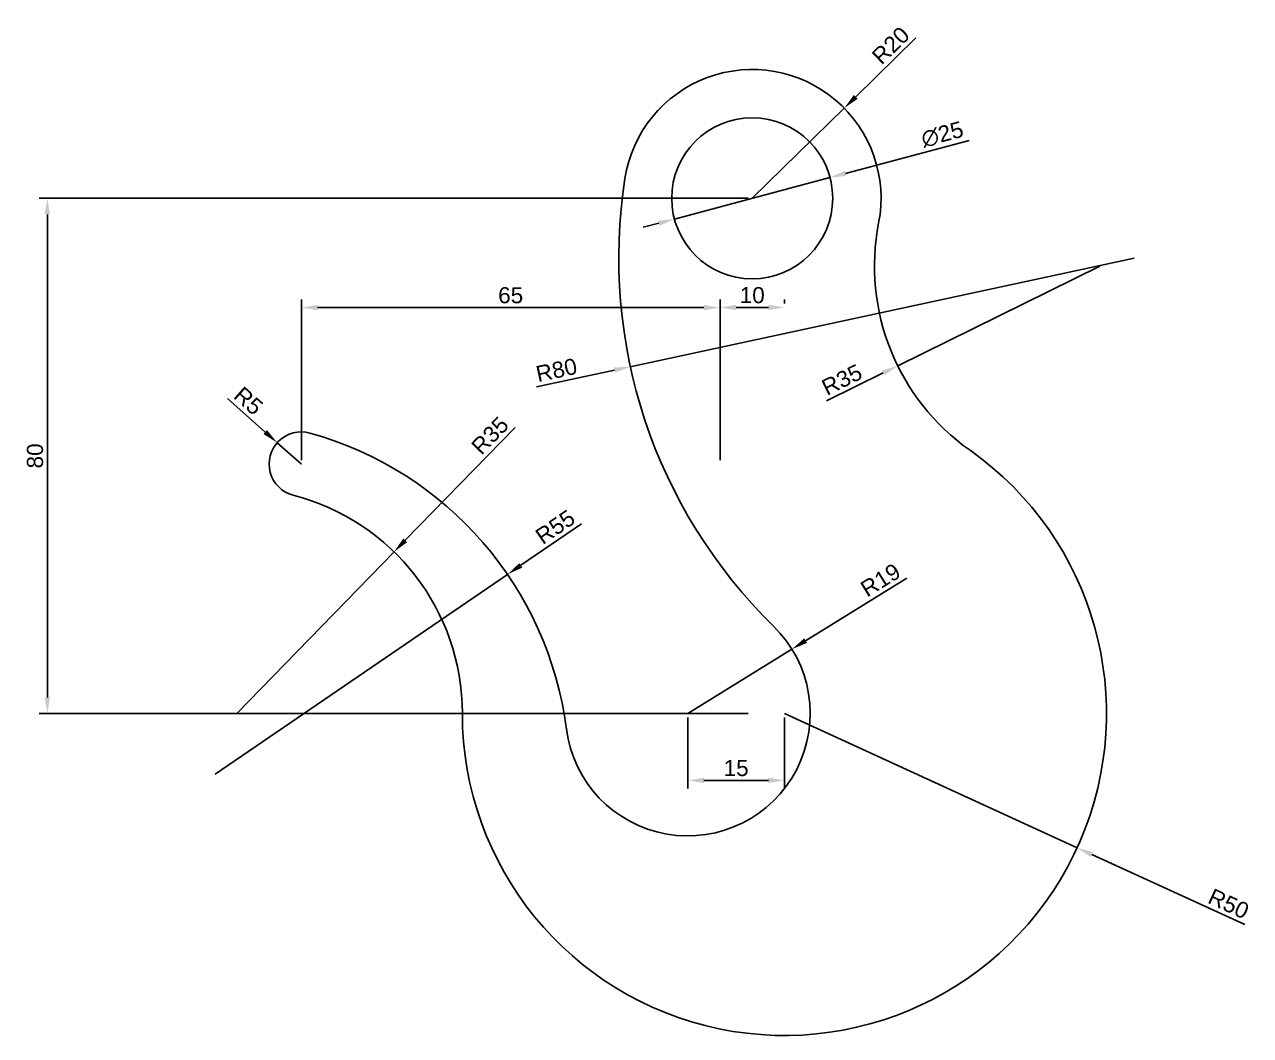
# Model space of a CAD drawing. Header units: millimetres. Extents: x 2423 to 4291, y 714 to 1630.
# Drawn here: x 2465.9 to 2656.2, y 757.4 to 914.4 of the extents above; entities that cross this region are included whole.
import ezdxf

# ---------------------------------------------------------------- set-up
doc = ezdxf.new("R2010")
doc.units = ezdxf.units.MM
doc.styles.get("Standard").update_dxf_attribs({"font": 'arial.ttf'})
doc.dimstyles.new('ISO-25', dxfattribs={"dimtxt": 2.5, "dimasz": 2.5, "dimexe": 1.25, "dimexo": 0.625, "dimtad": 1, "dimtxsty": 'Standard', "dimcen": 2.5, "dimadec": 0, "dimazin": 0, "dimtfac": 1, "dimtmove": 0, "dimatfit": 3, "dimfxl": 1, "dimarcsym": 0})

# ---------------------------------------------------------------- blocks, each defined once
blk = doc.blocks.new('*D16')
at = {"color": 0, "lineweight": -2, "transparency": 16777216}
for p, q in [((2604.29, 912.28), (2594.95, 903.13)), ((2578.88, 887.38), (2593.16, 901.38))]:
    blk.add_line(p, q, dxfattribs=at)
at = {"color": 0, "transparency": 16777216}
blk.add_solid([(2594.66, 903.43), (2595.24, 902.83), (2593.16, 901.38)], dxfattribs=at)
at = {"layer": 'Defpoints', "color": 0, "transparency": 16777216}
for p in [(2593.16, 901.38), (2578.88, 887.38)]:
    blk.add_point(p, dxfattribs=at)
at = {"color": 0, "transparency": 16777216, "insert": (2600.38, 911.11), "char_height": 2.5, "attachment_point": 5, "rotation": 44.4063}
blk.add_mtext('R20', dxfattribs=at)
blk = doc.blocks.new('*D17')
at = {"color": 0, "lineweight": -2, "transparency": 16777216}
for p, q in [((2612.56, 896.36), (2593.37, 891.25)), ((2566.8, 884.16), (2590.95, 890.6)), ((2564.38, 883.52), (2561.97, 882.88))]:
    blk.add_line(p, q, dxfattribs=at)
at = {"color": 0, "transparency": 16777216}
for points in [[(2593.26, 891.65), (2593.48, 890.84), (2590.95, 890.6)], [(2564.27, 883.92), (2564.49, 883.12), (2566.8, 884.16)]]:
    blk.add_solid(points, dxfattribs=at)
at = {"layer": 'Defpoints', "color": 0, "transparency": 16777216}
for p in [(2590.95, 890.6), (2566.8, 884.16)]:
    blk.add_point(p, dxfattribs=at)
at = {"color": 0, "transparency": 16777216, "insert": (2608.39, 897.29), "char_height": 2.5, "attachment_point": 5, "rotation": 14.9219}
blk.add_mtext('∅25', dxfattribs=at)
blk = doc.blocks.new('*D18')
at = {"color": 0, "lineweight": -2, "transparency": 16777216}
for p, q in [((2497.43, 856.27), (2503.26, 851.09)), ((2508.88, 846.11), (2505.14, 849.43))]:
    blk.add_line(p, q, dxfattribs=at)
at = {"color": 0, "transparency": 16777216}
blk.add_solid([(2503.54, 851.4), (2502.99, 850.78), (2505.14, 849.43)], dxfattribs=at)
at = {"layer": 'Defpoints', "color": 0, "transparency": 16777216}
for p in [(2505.14, 849.43), (2508.88, 846.11)]:
    blk.add_point(p, dxfattribs=at)
at = {"color": 0, "transparency": 16777216, "insert": (2500.67, 855.93), "char_height": 2.5, "attachment_point": 5, "rotation": 318.4232}
blk.add_mtext('R5', dxfattribs=at)
blk = doc.blocks.new('*D19')
at = {"color": 0, "lineweight": -2, "transparency": 16777216}
for p, q in [((2542.06, 851.81), (2525.01, 834.27)), ((2498.88, 807.38), (2523.27, 832.48))]:
    blk.add_line(p, q, dxfattribs=at)
at = {"color": 0, "transparency": 16777216}
blk.add_solid([(2524.71, 834.56), (2525.31, 833.98), (2523.27, 832.48)], dxfattribs=at)
at = {"layer": 'Defpoints', "color": 0, "transparency": 16777216}
for p in [(2523.27, 832.48), (2498.88, 807.38)]:
    blk.add_point(p, dxfattribs=at)
at = {"color": 0, "transparency": 16777216, "insert": (2538.17, 850.54), "char_height": 2.5, "attachment_point": 5, "rotation": 45.8123}
blk.add_mtext('R35', dxfattribs=at)
blk = doc.blocks.new('*D20')
at = {"color": 0, "lineweight": -2, "transparency": 16777216}
for p, q in [((2552.36, 836.82), (2542.95, 830.39)), ((2495.48, 797.94), (2540.89, 828.98))]:
    blk.add_line(p, q, dxfattribs=at)
at = {"color": 0, "transparency": 16777216}
blk.add_solid([(2542.72, 830.73), (2543.19, 830.04), (2540.89, 828.98)], dxfattribs=at)
at = {"layer": 'Defpoints', "color": 0, "transparency": 16777216}
for p in [(2540.89, 828.98), (2495.48, 797.94)]:
    blk.add_point(p, dxfattribs=at)
at = {"color": 0, "transparency": 16777216, "insert": (2548.3, 836.34), "char_height": 2.5, "attachment_point": 5, "rotation": 34.3523}
blk.add_mtext('R55', dxfattribs=at)
blk = doc.blocks.new('*D21')
at = {"color": 0, "lineweight": -2, "transparency": 16777216}
for p, q in [((2578.25, 887.38), (2468.2, 887.38)), ((2469.45, 884.88), (2469.45, 809.88)), ((2578.25, 807.38), (2468.2, 807.38))]:
    blk.add_line(p, q, dxfattribs=at)
at = {"color": 0, "transparency": 16777216}
for points in [[(2469.03, 884.88), (2469.86, 884.88), (2469.45, 887.38)], [(2469.03, 809.88), (2469.86, 809.88), (2469.45, 807.38)]]:
    blk.add_solid(points, dxfattribs=at)
at = {"layer": 'Defpoints', "color": 0, "transparency": 16777216}
for p in [(2578.88, 887.38), (2469.45, 807.38), (2578.88, 807.38)]:
    blk.add_point(p, dxfattribs=at)
at = {"color": 0, "transparency": 16777216, "insert": (2467.54, 847.38), "char_height": 2.5, "attachment_point": 5, "rotation": 90}
blk.add_mtext('80', dxfattribs=at)
blk = doc.blocks.new('*D22')
at = {"color": 0, "lineweight": -2, "transparency": 16777216}
for p, q in [((2632.86, 876.85), (2601.47, 861.37)), ((2590.39, 855.91), (2599.23, 860.26))]:
    blk.add_line(p, q, dxfattribs=at)
at = {"color": 0, "transparency": 16777216}
blk.add_solid([(2599.04, 860.64), (2599.41, 859.89), (2601.47, 861.37)], dxfattribs=at)
at = {"layer": 'Defpoints', "color": 0, "transparency": 16777216}
for p in [(2632.86, 876.85), (2601.47, 861.37)]:
    blk.add_point(p, dxfattribs=at)
at = {"color": 0, "transparency": 16777216, "insert": (2592.8, 859.21), "char_height": 2.5, "attachment_point": 5, "rotation": 26.255}
blk.add_mtext('R35', dxfattribs=at)
blk = doc.blocks.new('*D23')
at = {"color": 0, "lineweight": -2, "transparency": 16777216}
for p, q in [((2638.15, 878.1), (2559.95, 861.23)), ((2545.37, 858.08), (2557.51, 860.7))]:
    blk.add_line(p, q, dxfattribs=at)
at = {"color": 0, "transparency": 16777216}
blk.add_solid([(2557.42, 861.11), (2557.6, 860.29), (2559.95, 861.23)], dxfattribs=at)
at = {"layer": 'Defpoints', "color": 0, "transparency": 16777216}
for p in [(2638.15, 878.1), (2559.95, 861.23)]:
    blk.add_point(p, dxfattribs=at)
at = {"color": 0, "transparency": 16777216, "insert": (2548.49, 860.7), "char_height": 2.5, "attachment_point": 5, "rotation": 12.1781}
blk.add_mtext('R80', dxfattribs=at)
blk = doc.blocks.new('*D24')
at = {"color": 0, "lineweight": -2, "transparency": 16777216}
for p, q in [((2602.86, 828.38), (2587.17, 818.68)), ((2568.88, 807.38), (2585.04, 817.37))]:
    blk.add_line(p, q, dxfattribs=at)
at = {"color": 0, "transparency": 16777216}
blk.add_solid([(2586.95, 819.04), (2587.39, 818.33), (2585.04, 817.37)], dxfattribs=at)
at = {"layer": 'Defpoints', "color": 0, "transparency": 16777216}
for p in [(2585.04, 817.37), (2568.88, 807.38)]:
    blk.add_point(p, dxfattribs=at)
at = {"color": 0, "transparency": 16777216, "insert": (2598.79, 828.1), "char_height": 2.5, "attachment_point": 5, "rotation": 31.709}
blk.add_mtext('R19', dxfattribs=at)
blk = doc.blocks.new('*D25')
at = {"color": 0, "lineweight": -2, "transparency": 16777216}
for p, q in [((2583.88, 807.38), (2629.32, 786.53)), ((2655.33, 774.6), (2631.59, 785.49))]:
    blk.add_line(p, q, dxfattribs=at)
at = {"color": 0, "transparency": 16777216}
blk.add_solid([(2631.77, 785.87), (2631.42, 785.11), (2629.32, 786.53)], dxfattribs=at)
at = {"layer": 'Defpoints', "color": 0, "transparency": 16777216}
for p in [(2583.88, 807.38), (2629.32, 786.53)]:
    blk.add_point(p, dxfattribs=at)
at = {"color": 0, "transparency": 16777216, "insert": (2652.84, 777.83), "char_height": 2.5, "attachment_point": 5, "rotation": 335.3547}
blk.add_mtext('R50', dxfattribs=at)
blk = doc.blocks.new('*D26')
at = {"color": 0, "lineweight": -2, "transparency": 16777216}
for p, q in [((2508.88, 846.74), (2508.88, 871.66)), ((2511.38, 870.41), (2571.38, 870.41)), ((2573.88, 846.74), (2573.88, 871.66))]:
    blk.add_line(p, q, dxfattribs=at)
at = {"color": 0, "transparency": 16777216}
for points in [[(2511.38, 870.82), (2511.38, 869.99), (2508.88, 870.41)], [(2571.38, 870.82), (2571.38, 869.99), (2573.88, 870.41)]]:
    blk.add_solid(points, dxfattribs=at)
at = {"layer": 'Defpoints', "color": 0, "transparency": 16777216}
for p in [(2573.88, 870.41), (2508.88, 846.11), (2573.88, 846.11)]:
    blk.add_point(p, dxfattribs=at)
at = {"color": 0, "transparency": 16777216, "insert": (2541.38, 872.31), "char_height": 2.5, "attachment_point": 5}
blk.add_mtext('65', dxfattribs=at)
blk = doc.blocks.new('*D27')
at = {"color": 0, "lineweight": -2, "transparency": 16777216}
for p, q in [((2568.88, 806.76), (2568.88, 795.74)), ((2583.88, 806.76), (2583.88, 795.74)), ((2571.38, 796.99), (2581.38, 796.99))]:
    blk.add_line(p, q, dxfattribs=at)
at = {"color": 0, "transparency": 16777216}
for points in [[(2571.38, 797.41), (2571.38, 796.58), (2568.88, 796.99)], [(2581.38, 797.41), (2581.38, 796.58), (2583.88, 796.99)]]:
    blk.add_solid(points, dxfattribs=at)
at = {"layer": 'Defpoints', "color": 0, "transparency": 16777216}
for p in [(2568.88, 807.38), (2583.88, 807.38), (2583.88, 796.99)]:
    blk.add_point(p, dxfattribs=at)
at = {"color": 0, "transparency": 16777216, "insert": (2576.38, 798.9), "char_height": 2.5, "attachment_point": 5}
blk.add_mtext('15', dxfattribs=at)
blk = doc.blocks.new('*D28')
at = {"color": 0, "lineweight": -2, "transparency": 16777216}
for p, q in [((2573.88, 871.03), (2573.88, 871.68)), ((2576.38, 870.43), (2581.38, 870.43)), ((2583.88, 871.03), (2583.88, 871.68))]:
    blk.add_line(p, q, dxfattribs=at)
at = {"color": 0, "transparency": 16777216}
for points in [[(2576.38, 870.84), (2576.38, 870.01), (2573.88, 870.43)], [(2581.38, 870.84), (2581.38, 870.01), (2583.88, 870.43)]]:
    blk.add_solid(points, dxfattribs=at)
at = {"layer": 'Defpoints', "color": 0, "transparency": 16777216}
for p in [(2573.88, 870.41), (2583.88, 870.43), (2583.88, 870.41)]:
    blk.add_point(p, dxfattribs=at)
at = {"color": 0, "transparency": 16777216, "insert": (2578.88, 872.33), "char_height": 2.5, "attachment_point": 5}
blk.add_mtext('10', dxfattribs=at)

msp = doc.modelspace()

# ---------------------------------------------------------------- linework, layer by layer
msp.add_circle((2578.875, 887.383), 12.5)
for centre, radius, start, end in [((2578.875, 887.383), 20, 348.95981, 171.10396), ((2638.154, 878.105), 80, 171.10396, 225.59063), ((2632.857, 876.851), 35, 168.95981, 234.81207), ((2508.875, 846.113), 5, 74.46055, 255.52249), ((2495.48, 797.941), 55, 7.33099, 74.46055), ((2583.875, 807.383), 50, 180, 54.81207), ((2498.875, 807.383), 35, 0, 75.52249), ((2568.875, 807.383), 19, 187.33099, 45.59063)]:
    msp.add_arc(centre, radius, start, end)

# ---------------------------------------------------------------- dimensions: what is measured, and where the dimension line sits
for center, mpoint, picture, middle in [((2578.875, 887.383), (2593.163, 901.378), '*D16', (2601.712, 909.752)), ((2638.154, 878.105), (2559.954, 861.229), '*D23', (2548.896, 858.842)), ((2632.857, 876.851), (2601.468, 861.368), '*D22', (2593.64, 857.507)), ((2498.875, 807.383), (2523.271, 832.481), '*D19', (2539.536, 849.213)), ((2495.48, 797.941), (2540.887, 828.976), '*D20', (2549.373, 834.776)), ((2568.875, 807.383), (2585.039, 817.37), '*D24', (2599.788, 826.482)), ((2583.875, 807.383), (2629.321, 786.533), '*D25', (2652.049, 776.106))]:
    dim = msp.add_radius_dim(center=center, mpoint=mpoint, dimstyle='ISO-25')
    dim.commit()
    dim.dimension.update_dxf_attribs({"geometry": picture, "text_midpoint": middle, "dimtype": 164})
dim = msp.add_diameter_dim_2p(p1=(2566.797, 884.165), p2=(2590.954, 890.602), dimstyle='ISO-25')
dim.commit()
dim.dimension.update_dxf_attribs({"geometry": '*D17', "text_midpoint": (2608.901, 895.385), "dimtype": 163})
dim = msp.add_linear_dim(base=(2469.446, 807.383), p1=(2578.875, 887.383), p2=(2578.875, 807.383), angle=90, dimstyle='ISO-25')
dim.commit()
dim.dimension.update_dxf_attribs({"geometry": '*D21', "text_midpoint": (2467.544, 847.383)})
for base, p1, p2, picture, middle in [((2573.875, 870.408), (2508.875, 846.113), (2573.875, 846.113), '*D26', (2541.375, 872.31)), ((2583.875, 870.425), (2573.875, 870.408), (2583.875, 870.408), '*D28', (2578.875, 872.327)), ((2583.875, 796.994), (2568.875, 807.383), (2583.875, 807.383), '*D27', (2576.375, 798.895))]:
    dim = msp.add_linear_dim(base=base, p1=p1, p2=p2, dimstyle='ISO-25')
    dim.commit()
    dim.dimension.update_dxf_attribs({"geometry": picture, "text_midpoint": middle})
dim = msp.add_radius_dim(center=(2508.875, 846.113), mpoint=(2505.135, 849.431), dimstyle='ISO-25')
dim.commit()
dim.dimension.update_dxf_attribs({"geometry": '*D18', "text_midpoint": (2500.671, 855.927)})

doc.saveas('drawing.dxf')
